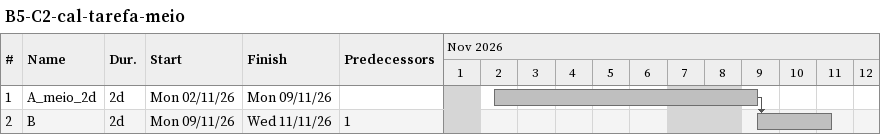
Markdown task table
B5-C2-cal-tarefa-meio

| ID | Task | Duration | Start | Finish | Predecessors |
|---|---|---|---|---|---|
| 1 | A_meio_2d | 2d | 2026-11-02 | 2026-11-09 |  |
| 2 | B | 2d | 2026-11-09 | 2026-11-11 | 1 |
